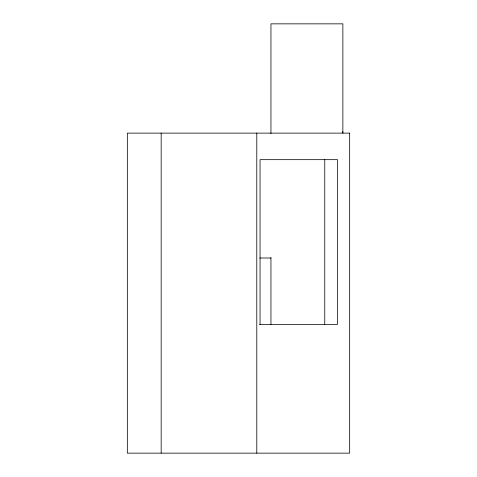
<?xml version="1.0" encoding="UTF-8"?>
<svg xmlns="http://www.w3.org/2000/svg" width="477" height="477" viewBox="0 0 477 477"><rect width="100%" height="100%" fill="white"/><g stroke="black" fill="none" stroke-linecap="round" stroke-linejoin="round"><path stroke-width="0.72" d="M259.816 258.015L270.954 258.015M259.44 324.36L337.519 324.36L337.519 159.664L260.054 159.664L260.054 324.36M342.683 131.658L342.862 133.125L342.862 23.85L270.954 23.85L270.954 133.596M324.765 159.664L324.765 324.36M270.954 257.461L270.954 324.426M256.787 133.125L256.787 453.15M161.172 133.125L161.172 453.15M349.665 133.125L127.335 133.125L127.335 453.15L349.665 453.15L349.665 133.125"/></g></svg>
